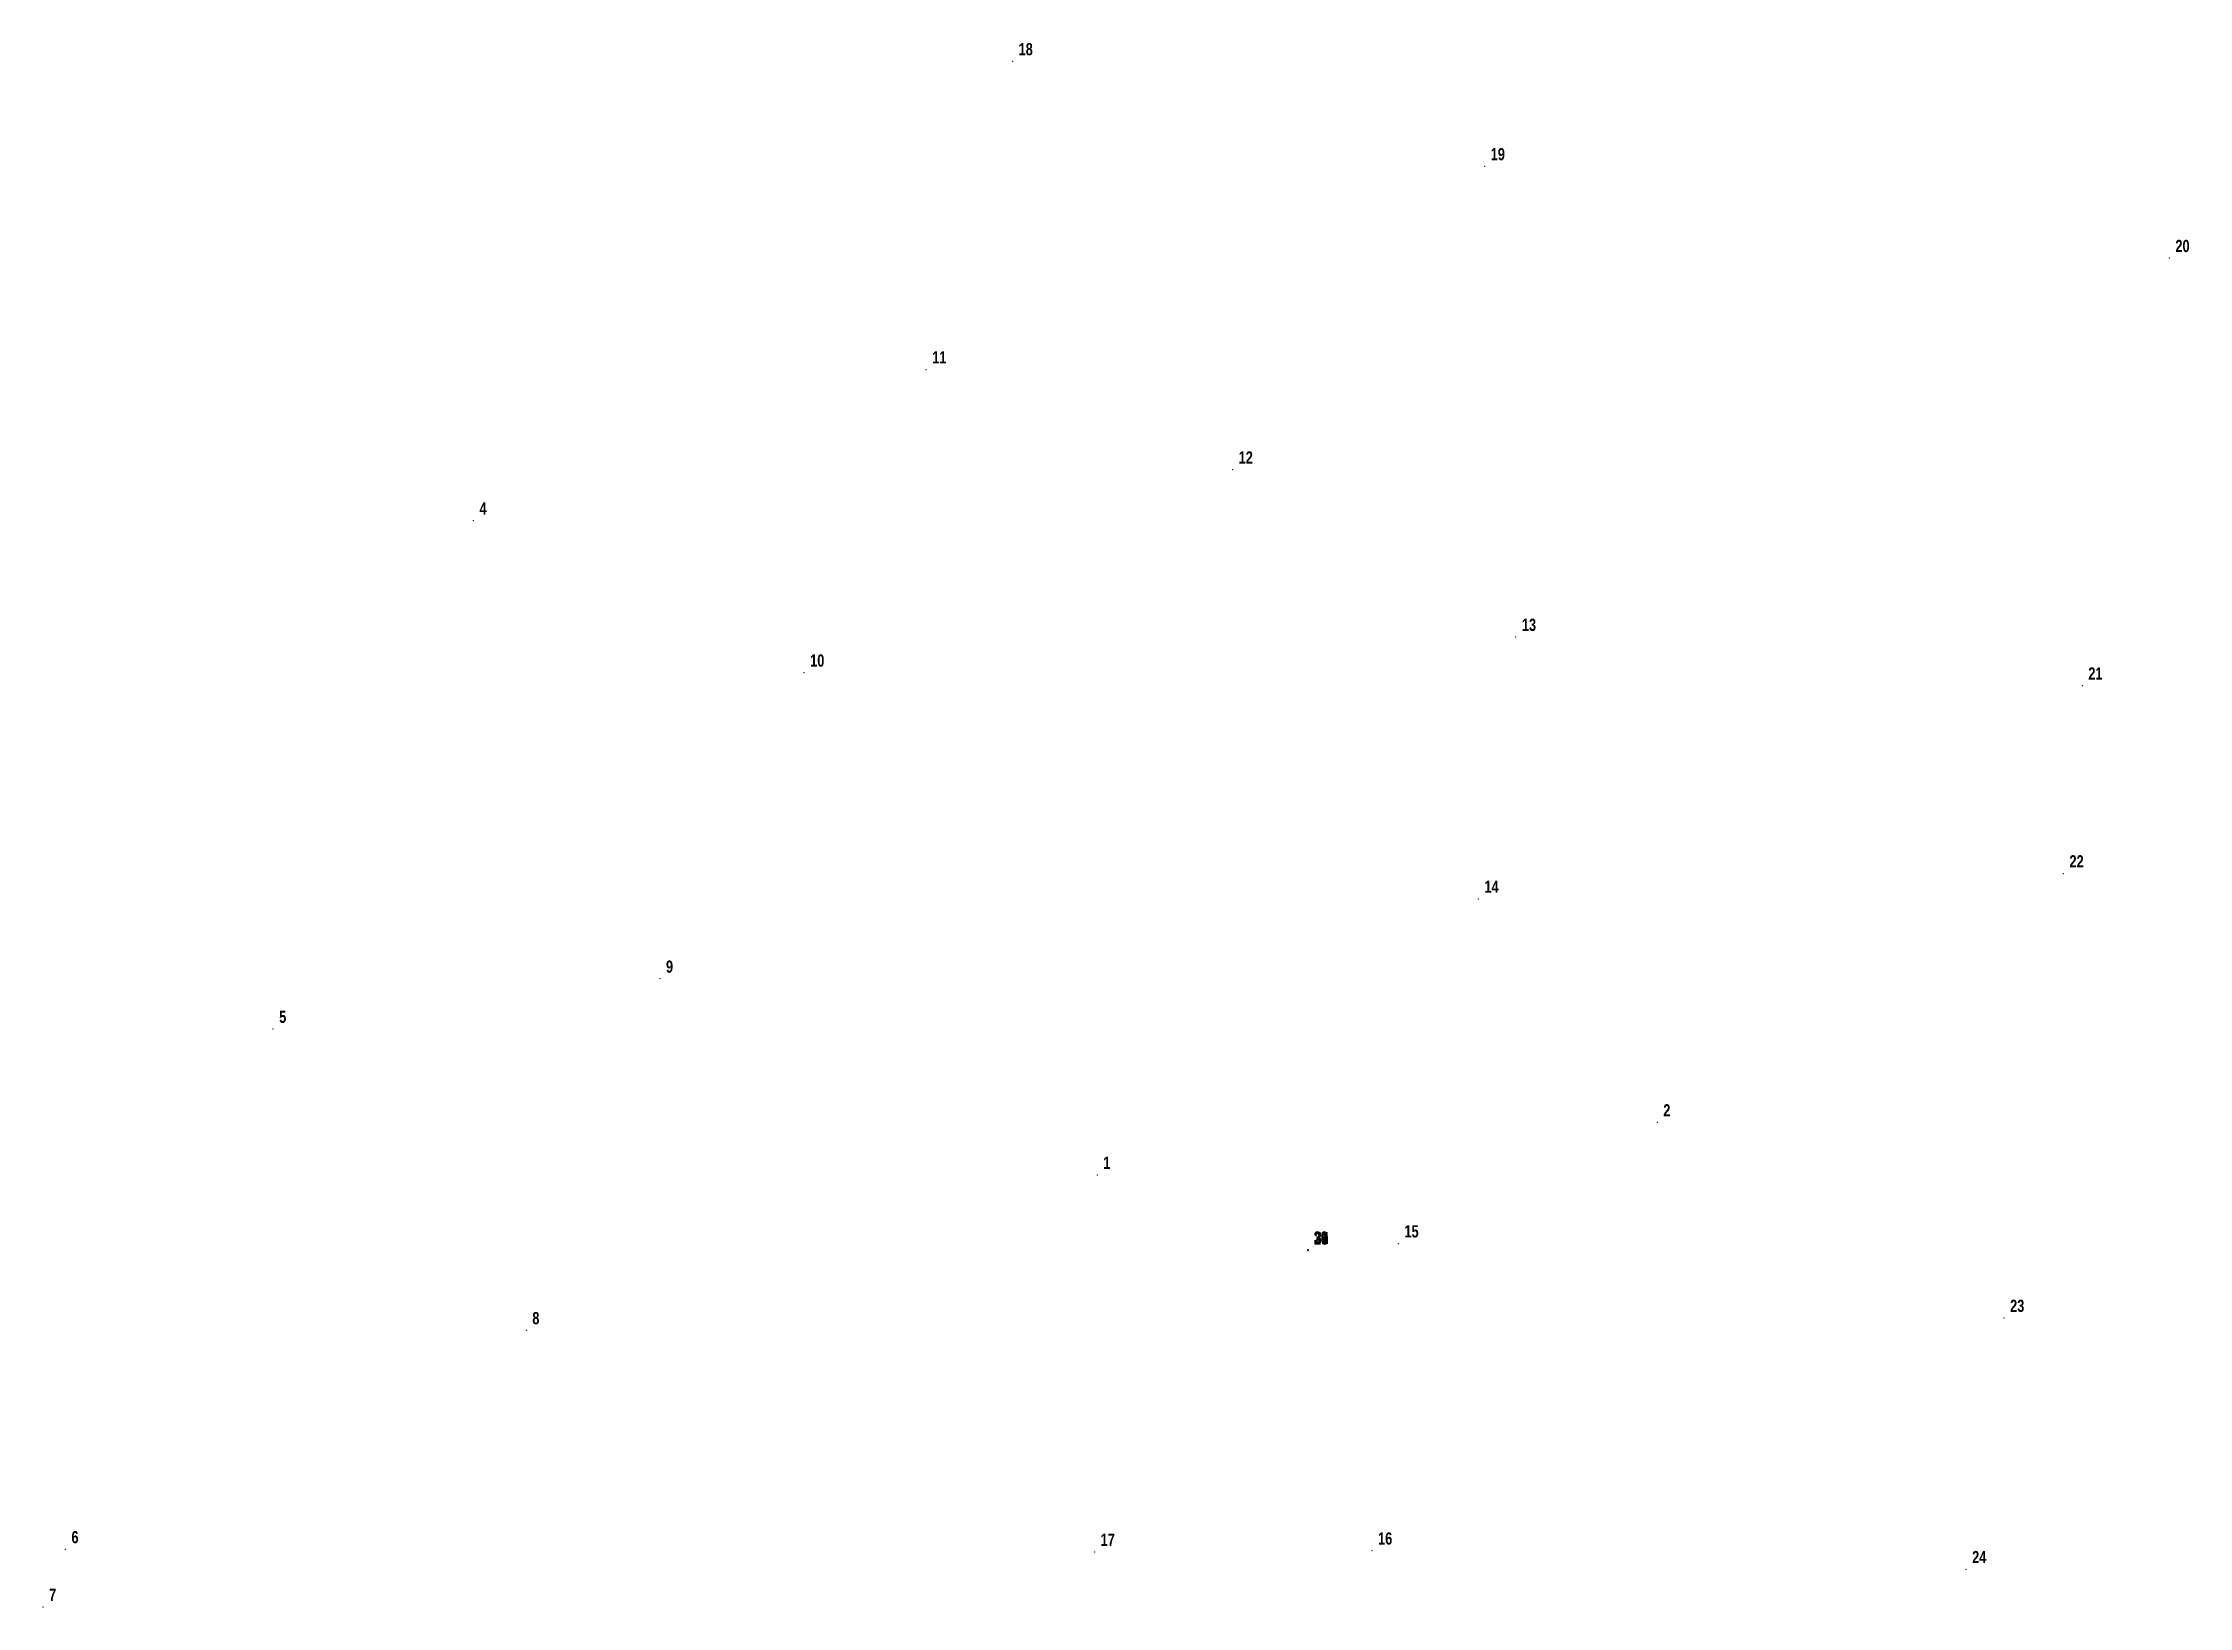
# Model space of a CAD drawing. Header units: metres. Extents: x 118.8 to 147, y 846.6 to 867.1.
import ezdxf

# ---------------------------------------------------------------- set-up
doc = ezdxf.new("R2010")
doc.units = ezdxf.units.M
doc.header["$PDSIZE"] = -5
doc.styles.add('Arial Gras', font='arialbd.ttf', dxfattribs={"width": 0.75})

# ---------------------------------------------------------------- blocks, each defined once
blk = doc.blocks.new('$Y.000')
at = {"color": 0, "linetype": 'ByBlock', "lineweight": -2}
blk.add_point((0, 0), dxfattribs=at)

msp = doc.modelspace()

# ---------------------------------------------------------------- block references
at = {"color": 7, "linetype": 'Continuous', "lineweight": 15}
ref = msp.add_blockref('$Y.000', (131.5173, 866.8928, 148.82), dxfattribs=at)
ref.add_attrib('M', '18', (131.5973, 866.9728, 148.82), dxfattribs={"color": 5, "linetype": 'Continuous', "height": 0.16, "style": 'Arial Gras', "width": 0.75})
ref = msp.add_blockref('$Y.000', (137.7125, 865.5153, 148.91), dxfattribs=at)
ref.add_attrib('M', '19', (137.7925, 865.5953, 148.91), dxfattribs={"color": 5, "linetype": 'Continuous', "height": 0.16, "style": 'Arial Gras', "width": 0.75})
ref = msp.add_blockref('$Y.000', (146.6973, 864.3108, 148.89), dxfattribs=at)
ref.add_attrib('M', '20', (146.7773, 864.3908, 148.89), dxfattribs={"color": 5, "linetype": 'Continuous', "height": 0.16, "style": 'Arial Gras', "width": 0.75})
ref = msp.add_blockref('$Y.000', (130.3835, 862.8487, 148.78), dxfattribs=at)
ref.add_attrib('M', '11', (130.4635, 862.9287, 148.78), dxfattribs={"color": 5, "linetype": 'Continuous', "height": 0.16, "style": 'Arial Gras', "width": 0.75})
ref = msp.add_blockref('$Y.000', (134.405, 861.5357, 148.81), dxfattribs=at)
ref.add_attrib('M', '12', (134.485, 861.6157, 148.81), dxfattribs={"color": 5, "linetype": 'Continuous', "height": 0.16, "style": 'Arial Gras', "width": 0.75})
ref = msp.add_blockref('$Y.000', (124.4428, 860.8656, 148.77), dxfattribs=at)
ref.add_attrib('M', '4', (124.5228, 860.9456, 148.77), dxfattribs={"color": 5, "linetype": 'Continuous', "height": 0.16, "style": 'Arial Gras', "width": 0.75})
ref = msp.add_blockref('$Y.000', (138.1215, 859.3398, 148.96), dxfattribs=at)
ref.add_attrib('M', '13', (138.2015, 859.4198, 148.96), dxfattribs={"color": 5, "linetype": 'Continuous', "height": 0.16, "style": 'Arial Gras', "width": 0.75})
ref = msp.add_blockref('$Y.000', (128.7817, 858.8709, 148.76), dxfattribs=at)
ref.add_attrib('M', '10', (128.8617, 858.9509, 148.76), dxfattribs={"color": 5, "linetype": 'Continuous', "height": 0.16, "style": 'Arial Gras', "width": 0.75})
ref = msp.add_blockref('$Y.000', (145.5545, 858.7009, 148.9), dxfattribs=at)
ref.add_attrib('M', '21', (145.6345, 858.7809, 148.9), dxfattribs={"color": 5, "linetype": 'Continuous', "height": 0.16, "style": 'Arial Gras', "width": 0.75})
ref = msp.add_blockref('$Y.000', (145.3077, 856.2362, 149.06), dxfattribs=at)
ref.add_attrib('M', '22', (145.3877, 856.3162, 149.06), dxfattribs={"color": 5, "linetype": 'Continuous', "height": 0.16, "style": 'Arial Gras', "width": 0.75})
ref = msp.add_blockref('$Y.000', (137.6303, 855.9026, 149.04), dxfattribs=at)
ref.add_attrib('M', '14', (137.7103, 855.9826, 149.04), dxfattribs={"color": 5, "linetype": 'Continuous', "height": 0.16, "style": 'Arial Gras', "width": 0.75})
ref = msp.add_blockref('$Y.000', (126.89, 854.8546, 149.11), dxfattribs=at)
ref.add_attrib('M', '9', (126.97, 854.9346, 149.11), dxfattribs={"color": 5, "linetype": 'Continuous', "height": 0.16, "style": 'Arial Gras', "width": 0.75})
ref = msp.add_blockref('$Y.000', (121.8139, 854.1955, 149.15), dxfattribs=at)
ref.add_attrib('M', '5', (121.8939, 854.2755, 149.15), dxfattribs={"color": 5, "linetype": 'Continuous', "height": 0.16, "style": 'Arial Gras', "width": 0.75})
ref = msp.add_blockref('$Y.000', (139.9771, 852.9692, 148.42), dxfattribs=at)
ref.add_attrib('M', '2', (140.0571, 853.0492, 148.42), dxfattribs={"color": 5, "linetype": 'Continuous', "height": 0.16, "style": 'Arial Gras', "width": 0.75})
ref = msp.add_blockref('$Y.000', (132.6283, 852.2797, 147.53), dxfattribs=at)
ref.add_attrib('M', '1', (132.7083, 852.3597, 147.53), dxfattribs={"color": 5, "linetype": 'Continuous', "height": 0.16, "style": 'Arial Gras', "width": 0.75})
ref = msp.add_blockref('$Y.000', (135.3905, 851.3009, 149.03), dxfattribs=at)
ref.add_attrib('M', '30', (135.4705, 851.3809, 149.03), dxfattribs={"color": 5, "linetype": 'Continuous', "height": 0.16, "style": 'Arial Gras', "width": 0.75})
ref = msp.add_blockref('$Y.000', (135.3919, 851.2904, 149.03), dxfattribs=at)
ref.add_attrib('M', '27', (135.4719, 851.3704, 149.03), dxfattribs={"color": 5, "linetype": 'Continuous', "height": 0.16, "style": 'Arial Gras', "width": 0.75})
ref = msp.add_blockref('$Y.000', (135.3925, 851.2928, 149.03), dxfattribs=at)
ref.add_attrib('M', '26', (135.4725, 851.3728, 149.03), dxfattribs={"color": 5, "linetype": 'Continuous', "height": 0.16, "style": 'Arial Gras', "width": 0.75})
ref = msp.add_blockref('$Y.000', (135.394, 851.295, 149.04), dxfattribs=at)
ref.add_attrib('M', '31', (135.474, 851.375, 149.04), dxfattribs={"color": 5, "linetype": 'Continuous', "height": 0.16, "style": 'Arial Gras', "width": 0.75})
ref = msp.add_blockref('$Y.000', (135.395, 851.2902, 149.02), dxfattribs=at)
ref.add_attrib('M', '25', (135.475, 851.3702, 149.02), dxfattribs={"color": 5, "linetype": 'Continuous', "height": 0.16, "style": 'Arial Gras', "width": 0.75})
ref = msp.add_blockref('$Y.000', (135.395, 851.2853, 149.03), dxfattribs=at)
ref.add_attrib('M', '28', (135.475, 851.3653, 149.03), dxfattribs={"color": 5, "linetype": 'Continuous', "height": 0.16, "style": 'Arial Gras', "width": 0.75})
ref = msp.add_blockref('$Y.000', (135.3965, 851.2851, 149.03), dxfattribs=at)
ref.add_attrib('M', '29', (135.4765, 851.3651, 149.03), dxfattribs={"color": 5, "linetype": 'Continuous', "height": 0.16, "style": 'Arial Gras', "width": 0.75})
ref = msp.add_blockref('$Y.000', (135.405, 851.2963, 149.03), dxfattribs=at)
ref.add_attrib('M', '3', (135.485, 851.3763, 149.03), dxfattribs={"color": 5, "linetype": 'Continuous', "height": 0.16, "style": 'Arial Gras', "width": 0.75})
ref = msp.add_blockref('$Y.000', (136.5805, 851.3806, 149.04), dxfattribs=at)
ref.add_attrib('M', '15', (136.6605, 851.4606, 149.04), dxfattribs={"color": 5, "linetype": 'Continuous', "height": 0.16, "style": 'Arial Gras', "width": 0.75})
ref = msp.add_blockref('$Y.000', (144.5283, 850.4036, 148.96), dxfattribs=at)
ref.add_attrib('M', '23', (144.6083, 850.4836, 148.96), dxfattribs={"color": 5, "linetype": 'Continuous', "height": 0.16, "style": 'Arial Gras', "width": 0.75})
ref = msp.add_blockref('$Y.000', (125.1358, 850.2418, 149.07), dxfattribs=at)
ref.add_attrib('M', '8', (125.2158, 850.3218, 149.07), dxfattribs={"color": 5, "linetype": 'Continuous', "height": 0.16, "style": 'Arial Gras', "width": 0.75})
ref = msp.add_blockref('$Y.000', (119.0885, 847.3675, 148.98), dxfattribs=at)
ref.add_attrib('M', '6', (119.1685, 847.4475, 148.98), dxfattribs={"color": 5, "linetype": 'Continuous', "height": 0.16, "style": 'Arial Gras', "width": 0.75})
ref = msp.add_blockref('$Y.000', (132.5935, 847.333, 148.87), dxfattribs=at)
ref.add_attrib('M', '17', (132.6735, 847.413, 148.87), dxfattribs={"color": 5, "linetype": 'Continuous', "height": 0.16, "style": 'Arial Gras', "width": 0.75})
ref = msp.add_blockref('$Y.000', (136.2345, 847.3504, 148.9), dxfattribs=at)
ref.add_attrib('M', '16', (136.3145, 847.4304, 148.9), dxfattribs={"color": 5, "linetype": 'Continuous', "height": 0.16, "style": 'Arial Gras', "width": 0.75})
ref = msp.add_blockref('$Y.000', (144.0306, 847.1066, 148.82), dxfattribs=at)
ref.add_attrib('M', '24', (144.1106, 847.1866, 148.82), dxfattribs={"color": 5, "linetype": 'Continuous', "height": 0.16, "style": 'Arial Gras', "width": 0.75})
ref = msp.add_blockref('$Y.000', (118.794, 846.6102, 148.91), dxfattribs=at)
ref.add_attrib('M', '7', (118.874, 846.6902, 148.91), dxfattribs={"color": 5, "linetype": 'Continuous', "height": 0.16, "style": 'Arial Gras', "width": 0.75})

doc.saveas('drawing.dxf')
